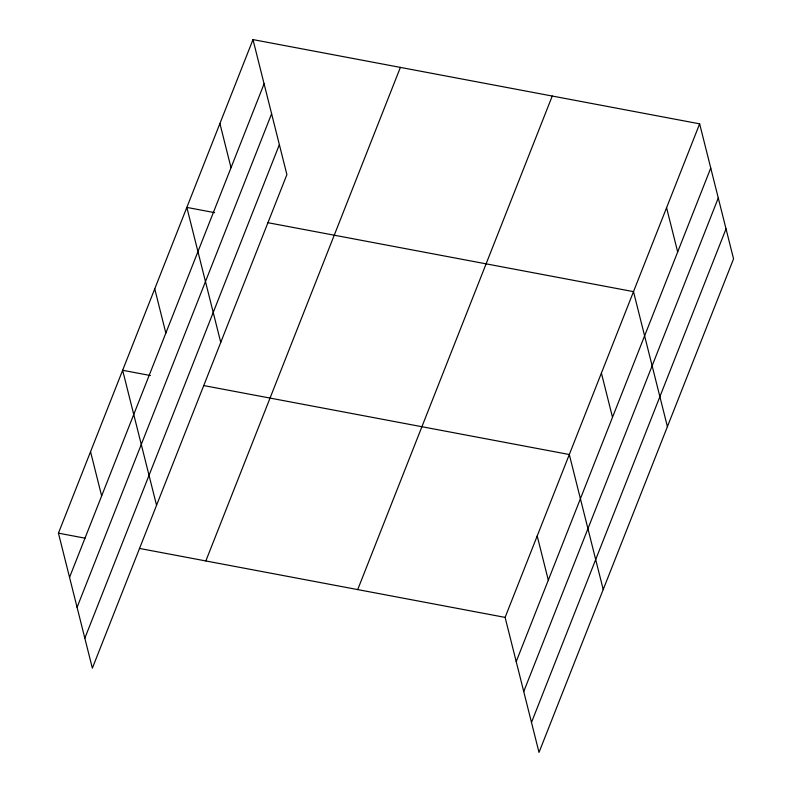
<?xml version="1.0" encoding="UTF-8"?>
<svg xmlns="http://www.w3.org/2000/svg" width="792" height="792" viewBox="0 0 792 792"><rect width="100%" height="100%" fill="white"/><g stroke="black" fill="none" stroke-linecap="round" stroke-linejoin="round"><path stroke-width="1.19" d="M252.985 39.6L286.892 174.606L92.357 668.161L58.44 533.155L252.985 39.6L699.643 123.839L733.56 258.845L539.015 752.4L505.108 617.394L699.643 123.839M69.547 577.368L264.092 83.813M77.072 607.325L271.616 113.771M84.833 638.203L279.368 144.649M205.841 560.954L400.386 67.399M357.707 589.594L552.252 96.04M516.206 661.607L710.751 168.043M523.74 691.564L718.275 198.01M531.491 722.433L726.026 228.878M214.632 212.652L186.843 207.405L220.75 342.421M267.785 222.671L633.501 291.644L667.409 426.65M150.43 375.527L122.641 370.28L156.559 505.296M203.594 385.546L569.299 454.519L603.217 589.525M58.44 533.155L85.021 538.164M139.392 548.42L505.108 617.394M666.577 207.742L677.675 251.955M601.405 373.082L612.503 417.295M537.204 535.956L548.312 580.17M219.909 123.502L231.016 167.716M154.737 288.842L165.845 333.056M90.545 451.717L101.643 495.931"/></g></svg>
